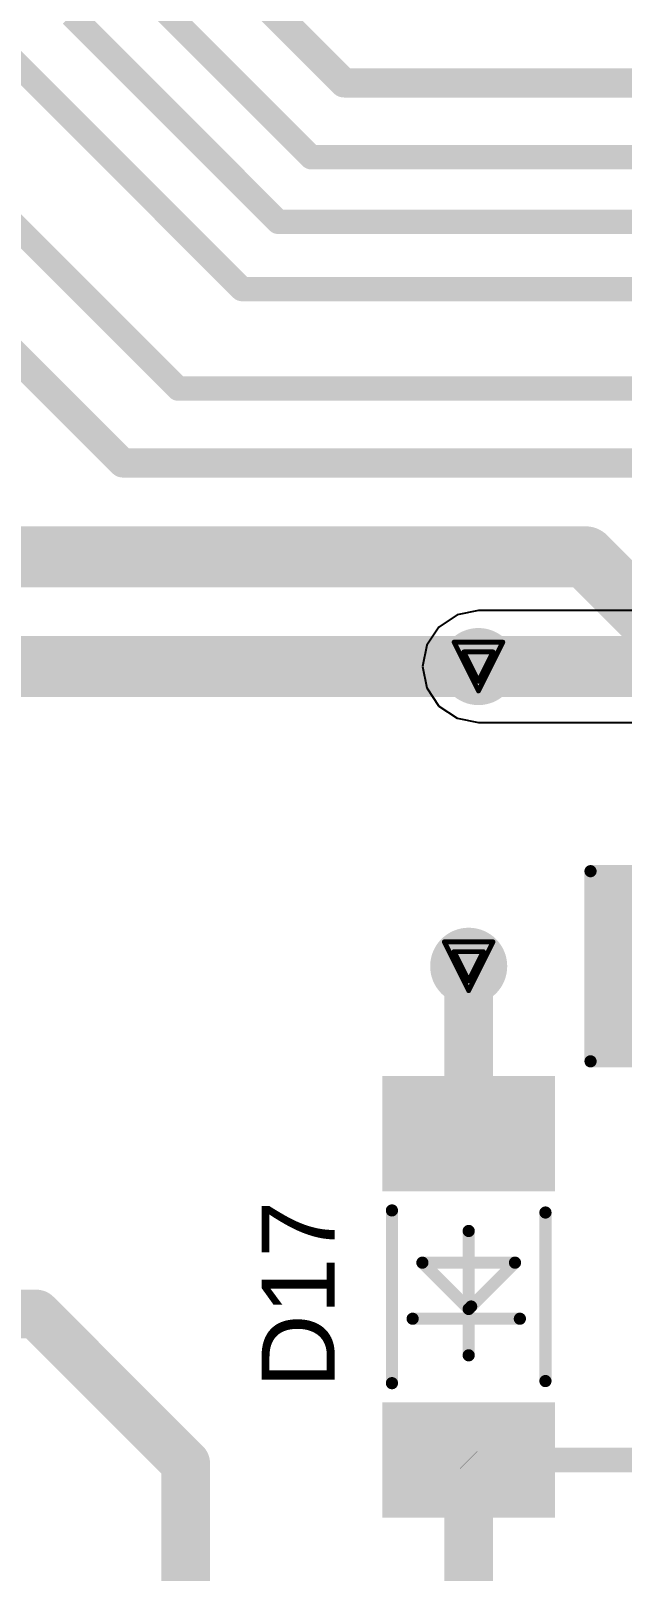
# Model space of a CAD drawing. Header units: inches. Extents: x 29 to 267, y 155 to 337.
# Drawn here: x 54.19 to 60.35, y 207.7 to 223.75 of the extents above; entities that cross this region are included whole.
import ezdxf

# ---------------------------------------------------------------- set-up
doc = ezdxf.new("R2010")
doc.units = ezdxf.units.IN
for name, color, linetype in [('Board Outline', 216, 'Continuous'), ('Bottom Layer', 5, 'Continuous'), ('Bottom Solder', 6, 'Continuous'), ('Drill Drawing', 1, 'Continuous'), ('Top Layer', 1, 'Continuous'), ('Top Overlay', 2, 'Continuous'), ('Top Paste', 8, 'Continuous'), ('Top Solder', 216, 'Continuous'), ('Via Holes', 16, 'Continuous')]:
    doc.layers.add(name, color=color, linetype=linetype)
doc.styles.add('Arial', font='', dxfattribs={"height": 0.2})
doc.styles.get('Arial').set_extended_font_data('Arial')

# ---------------------------------------------------------------- blocks, each defined once
blk = doc.blocks.new('R___1206_21')
at = {"layer": 'Top Layer'}
for points in [[(-2.032, 0.889), (-0.508, 0.889), (-0.508, -0.889), (-2.032, -0.889)], [(0.508, 0.889), (2.032, 0.889), (2.032, -0.889), (0.508, -0.889)]]:
    blk.add_hatch(color=1, dxfattribs=at).paths.add_polyline_path(points)
at = {"layer": 'Top Paste'}
for points in [[(-2.032, 0.889), (-0.508, 0.889), (-0.508, -0.889), (-2.032, -0.889)], [(0.508, 0.889), (2.032, 0.889), (2.032, -0.889), (0.508, -0.889)]]:
    blk.add_hatch(color=8, dxfattribs=at).paths.add_polyline_path(points)
at = {"layer": 'Top Solder'}
for points in [[(-2.1336, 0.9905999999999999), (-0.4064, 0.9905999999999999), (-0.4064, -0.9905999999999999), (-2.1336, -0.9905999999999999)], [(0.4064, 0.9905999999999999), (2.1336, 0.9905999999999999), (2.1336, -0.9905999999999999), (0.4064, -0.9905999999999999)]]:
    blk.add_hatch(color=216, dxfattribs=at).paths.add_polyline_path(points)
at = {"layer": 'Top Overlay', "const_width": 0.127}
for points in [[(-2.1336, 0.9905999999999999), (-2.1336, -0.9905999999999999)], [(2.1336, 0.9905999999999999), (-2.1336, 0.9905999999999999)], [(2.1336, 0.9905999999999999), (2.1336, -0.9905999999999999)], [(2.1336, -0.9905999999999999), (-2.1336, -0.9905999999999999)]]:
    blk.add_lwpolyline(points, dxfattribs=at)
at = {"layer": 'Top Overlay', "const_width": 0.0635}
for points in [[(-2.16535, 0.9905999999999999, 1), (-2.10185, 0.9905999999999999, 1)], [(-2.16535, 0.9905999999999999, 1), (-2.10185, 0.9905999999999999, 1)], [(2.10185, 0.9905999999999999, 1), (2.16535, 0.9905999999999999, 1)], [(2.10185, 0.9905999999999999, 1), (2.16535, 0.9905999999999999, 1)], [(-2.16535, -0.9905999999999999, 1), (-2.10185, -0.9905999999999999, 1)], [(-2.16535, -0.9905999999999999, 1), (-2.10185, -0.9905999999999999, 1)], [(2.10185, -0.9905999999999999, 1), (2.16535, -0.9905999999999999, 1)], [(2.10185, -0.9905999999999999, 1), (2.16535, -0.9905999999999999, 1)]]:
    blk.add_lwpolyline(points, format="xyb", close=True, dxfattribs=at)
blk = doc.blocks.new('LL_34_74')
at = {"layer": 'Top Layer'}
for points in [[(-1.1500231, -0.8499983), (-2.2500209, -0.8499983), (-2.2500209, 0.8499983), (-1.1500231, 0.8499983)], [(2.2500209, -0.8499983), (1.1500231, -0.8499983), (1.1500231, 0.8499983), (2.2500209, 0.8499983)]]:
    blk.add_hatch(color=1, dxfattribs=at).paths.add_polyline_path(points)
at = {"layer": 'Top Paste'}
for points in [[(-1.1500231, -0.8499983), (-2.2500209, -0.8499983), (-2.2500209, 0.8499983), (-1.1500231, 0.8499983)], [(2.2500209, -0.8499983), (1.1500231, -0.8499983), (1.1500231, 0.8499983), (2.2500209, 0.8499983)]]:
    blk.add_hatch(color=8, dxfattribs=at).paths.add_polyline_path(points)
at = {"layer": 'Top Solder'}
for points in [[(-1.0992231, -0.9007983), (-2.3008209, -0.9007983), (-2.3008209, 0.9007983), (-1.0992231, 0.9007983)], [(2.3008209, -0.9007983), (1.0992231, -0.9007983), (1.0992231, 0.9007983), (2.3008209, 0.9007983)]]:
    blk.add_hatch(color=216, dxfattribs=at).paths.add_polyline_path(points)
at = {"layer": 'Top Overlay', "const_width": 0.127}
for points in [[(-0.8999982, 0.7999984), (0.8999982, 0.7999984)], [(-0.2286, 0.5841999999999999), (-0.2286, -0.5334)], [(0.3556, 0.4826), (-0.127, 0)], [(0.3556, 0.4826), (0.3556, -0.4826)], [(-0.6096, 0), (0.6858, 0)], [(-0.1016, -0.0254), (0.3556, -0.4826)], [(-0.8781033999999999, -0.7999984), (0.8781033999999999, -0.7999984)]]:
    blk.add_lwpolyline(points, dxfattribs=at)
at = {"layer": 'Top Overlay', "const_width": 0.0635}
for points in [[(-0.9317481999999999, 0.7999984, 1), (-0.8682481999999999, 0.7999984, 1)], [(0.8682481999999999, 0.7999984, 1), (0.9317481999999999, 0.7999984, 1)], [(-0.26035, 0.5841999999999999, 1), (-0.19685, 0.5841999999999999, 1)], [(0.32385, 0.4826, 1), (0.38735, 0.4826, 1)], [(0.32385, 0.4826, 1), (0.38735, 0.4826, 1)], [(-0.64135, 0, 1), (-0.57785, 0, 1)], [(-0.15875, 0, 1), (-0.09525, 0, 1)], [(-0.13335, -0.0254, 1), (-0.06985, -0.0254, 1)], [(0.6540499999999999, 0, 1), (0.71755, 0, 1)], [(-0.26035, -0.5334, 1), (-0.19685, -0.5334, 1)], [(0.32385, -0.4826, 1), (0.38735, -0.4826, 1)], [(0.32385, -0.4826, 1), (0.38735, -0.4826, 1)], [(-0.9098533999999999, -0.7999984, 1), (-0.8463534, -0.7999984, 1)], [(0.8463534, -0.7999984, 1), (0.9098533999999999, -0.7999984, 1)]]:
    blk.add_lwpolyline(points, format="xyb", close=True, dxfattribs=at)

msp = doc.modelspace()

# ---------------------------------------------------------------- hatches: boundary and pattern name
at = {"layer": 'Bottom Layer'}
h = msp.add_hatch(color=5, dxfattribs=at)
edge = h.paths.add_edge_path()
edge.add_arc((58.8518, 217.13029472), 0.2999994, 0, 360)
h = msp.add_hatch(color=5, dxfattribs=at)
edge = h.paths.add_edge_path()
edge.add_arc((58.7502, 214.00765682), 0.2999994, 0, 360)
at = {"layer": 'Bottom Solder'}
h = msp.add_hatch(color=6, dxfattribs=at)
edge = h.paths.add_edge_path()
edge.add_arc((58.8518, 217.13029472), 0.4015993999999999, 0, 360)
h = msp.add_hatch(color=6, dxfattribs=at)
edge = h.paths.add_edge_path()
edge.add_arc((58.7502, 214.00765682), 0.4015993999999999, 0, 360)
at = {"layer": 'Top Layer'}
h = msp.add_hatch(color=1, dxfattribs=at)
edge = h.paths.add_edge_path()
edge.add_arc((58.8518, 217.13029472), 0.2999994, 0, 360)
h = msp.add_hatch(color=1, dxfattribs=at)
edge = h.paths.add_edge_path()
edge.add_arc((58.7502, 214.00765682), 0.2999994, 0, 360)
at = {"layer": 'Top Solder'}
h = msp.add_hatch(color=216, dxfattribs=at)
edge = h.paths.add_edge_path()
edge.add_arc((58.8518, 217.13029472), 0.4015993999999999, 0, 360)
h = msp.add_hatch(color=216, dxfattribs=at)
edge = h.paths.add_edge_path()
edge.add_arc((58.7502, 214.00765682), 0.4015993999999999, 0, 360)
at = {"layer": 'Via Holes'}
h = msp.add_hatch(color=7, dxfattribs=at)
edge = h.paths.add_edge_path()
edge.add_arc((58.8518, 217.13029472), 0.1499997, 0, 360)
h = msp.add_hatch(color=7, dxfattribs=at)
edge = h.paths.add_edge_path()
edge.add_arc((58.7502, 214.00765682), 0.1499997, 0, 360)

# ---------------------------------------------------------------- linework, layer by layer
at = {"layer": 'Board Outline', "const_width": 0.254}
msp.add_lwpolyline([(55.14453537999999, 191.49055174, -2.4521854228508), (125.14466462, 191.49055174)], format="xyb", dxfattribs=at)
at = {"layer": 'Bottom Layer'}
for p, q in [((58.62881085999999, 217.66863502), (58.43977135999999, 217.54232336)), ((58.8518, 217.71299104), (58.62881085999999, 217.66863502)), ((64.47789999999999, 217.71299104), (58.8518, 217.71299104)), ((58.43977135999999, 217.54232336), (58.3134597, 217.35328386)), ((58.3134597, 217.35328386), (58.26910367999999, 217.13029472)), ((58.26910367999999, 217.13029472), (58.3134597, 216.90730558)), ((58.3134597, 216.90730558), (58.43977135999999, 216.71826608)), ((58.43977135999999, 216.71826608), (58.62881085999999, 216.59195442)), ((58.62881085999999, 216.59195442), (58.8518, 216.5475984)), ((58.8518, 216.5475984), (64.47789999999999, 216.5475984))]:
    msp.add_line(p, q, dxfattribs=at)
at = {"layer": 'Bottom Layer', "const_width": 0.635}
msp.add_lwpolyline([(58.8518, 217.13029472), (64.47789999999999, 217.13029472)], dxfattribs=at)
at = {"layer": 'Bottom Layer', "const_width": 0.3175}
msp.add_lwpolyline([(58.69305, 217.13029472, 1), (59.01054999999999, 217.13029472, 1)], format="xyb", close=True, dxfattribs=at)
at = {"layer": 'Drill Drawing', "const_width": 0.0508}
for points in [[(58.59779999999999, 217.38429472), (59.1058, 217.38429472)], [(58.59779999999999, 217.38429472), (58.8518, 216.87629472)], [(58.6994, 217.28269472), (59.0042, 217.28269472)], [(58.6994, 217.28269472), (58.8518, 216.97789472)], [(58.8518, 216.87629472), (59.1058, 217.38429472)], [(58.8518, 216.97789472), (59.0042, 217.28269472)], [(58.49619999999999, 214.26165682), (59.0042, 214.26165682)], [(58.49619999999999, 214.26165682), (58.7502, 213.75365682)], [(58.7502, 213.75365682), (59.0042, 214.26165682)], [(58.59779999999999, 214.16005682), (58.90259999999999, 214.16005682)], [(58.59779999999999, 214.16005682), (58.7502, 213.85525682)], [(58.7502, 213.85525682), (58.90259999999999, 214.16005682)]]:
    msp.add_lwpolyline(points, dxfattribs=at)
at = {"layer": 'Drill Drawing', "const_width": 0.0254}
for points in [[(58.5851, 217.38429472, 1), (58.6105, 217.38429472, 1)], [(58.5851, 217.38429472, 1), (58.6105, 217.38429472, 1)], [(58.6867, 217.28269472, 1), (58.7121, 217.28269472, 1)], [(58.6867, 217.28269472, 1), (58.7121, 217.28269472, 1)], [(58.99149999999999, 217.28269472, 1), (59.0169, 217.28269472, 1)], [(58.99149999999999, 217.28269472, 1), (59.0169, 217.28269472, 1)], [(59.09309999999999, 217.38429472, 1), (59.1185, 217.38429472, 1)], [(59.09309999999999, 217.38429472, 1), (59.1185, 217.38429472, 1)], [(58.83909999999999, 216.97789472, 1), (58.86449999999999, 216.97789472, 1)], [(58.83909999999999, 216.97789472, 1), (58.86449999999999, 216.97789472, 1)], [(58.83909999999999, 216.87629472, 1), (58.86449999999999, 216.87629472, 1)], [(58.83909999999999, 216.87629472, 1), (58.86449999999999, 216.87629472, 1)], [(58.4835, 214.26165682, 1), (58.5089, 214.26165682, 1)], [(58.4835, 214.26165682, 1), (58.5089, 214.26165682, 1)], [(58.99149999999999, 214.26165682, 1), (59.0169, 214.26165682, 1)], [(58.99149999999999, 214.26165682, 1), (59.0169, 214.26165682, 1)], [(58.5851, 214.16005682, 1), (58.6105, 214.16005682, 1)], [(58.5851, 214.16005682, 1), (58.6105, 214.16005682, 1)], [(58.88989999999999, 214.16005682, 1), (58.9153, 214.16005682, 1)], [(58.88989999999999, 214.16005682, 1), (58.9153, 214.16005682, 1)], [(58.7375, 213.85525682, 1), (58.76289999999999, 213.85525682, 1)], [(58.7375, 213.85525682, 1), (58.76289999999999, 213.85525682, 1)], [(58.7375, 213.75365682, 1), (58.76289999999999, 213.75365682, 1)], [(58.7375, 213.75365682, 1), (58.76289999999999, 213.75365682, 1)]]:
    msp.add_lwpolyline(points, format="xyb", close=True, dxfattribs=at)
at = {"layer": 'Top Layer'}
for points, const_width in [([(56.33446188, 224.32844644), (57.45122368, 223.21168464)], 0.3048), ([(55.38622399999999, 224.15992252), (57.10916187999999, 222.43698464)], 0.254), ([(54.60999999999999, 223.91902892), (56.76514428, 221.76388464)], 0.254), ([(53.86069999999999, 223.58934708), (56.38643028, 221.0636168)], 0.254), ([(57.45122368, 223.21168464), (78.4098, 223.21168464)], 0.3048), ([(52.959, 222.7899532), (55.722774, 220.0261792)], 0.254), ([(52.10343656, 222.29387596), (55.14518308, 219.25212944)], 0.3048), ([(57.10916187999999, 222.43698464), (77.4319, 222.43698464)], 0.254), ([(56.76514428, 221.76388464), (76.28551164, 221.76388464)], 0.254), ([(56.38643028, 221.0636168), (75.96046784, 221.0636168)], 0.254), ([(55.722774, 220.0261792), (67.17199925999999, 220.0261792)], 0.254), ([(55.14518308, 219.25212944), (62.66612816, 219.25212944)], 0.3048), ([(52.46963344, 218.27372144), (59.96905964, 218.27372144)], 0.635), ([(59.96905964, 218.27372144), (60.88379999999999, 217.35898108)], 0.635), ([(50.36331812, 217.13029472), (58.8518, 217.13029472)], 0.635), ([(58.7502, 212.26385792), (58.7502, 214.00765682)], 0.508), ([(48.67390824, 210.384136), (54.242843, 210.384136)], 0.508), ([(54.242843, 210.384136), (55.80047768, 208.82650132)], 0.508), ([(55.80047768, 201.83456204), (55.80047768, 208.82650132)], 0.508), ([(58.7502, 202.44231292), (58.7502, 208.86381392)], 0.508), ([(58.7502, 208.86381392), (58.75039811999999, 208.8636158)], 0.254), ([(58.75039811999999, 208.8636158), (61.20379936, 208.8636158)], 0.254)]:
    msp.add_lwpolyline(points, dxfattribs=dict(at, const_width=const_width))
for points, const_width in [([(57.37502367999999, 223.21168464, 1), (57.52742368, 223.21168464, 1)], 0.1524), ([(57.37502367999999, 223.21168464, 1), (57.52742368, 223.21168464, 1)], 0.1524), ([(57.04566188, 222.43698464, 1), (57.17266188, 222.43698464, 1)], 0.127), ([(57.04566188, 222.43698464, 1), (57.17266188, 222.43698464, 1)], 0.127), ([(56.70164428, 221.76388464, 1), (56.82864428, 221.76388464, 1)], 0.127), ([(56.70164428, 221.76388464, 1), (56.82864428, 221.76388464, 1)], 0.127), ([(56.32293028, 221.0636168, 1), (56.44993028, 221.0636168, 1)], 0.127), ([(56.32293028, 221.0636168, 1), (56.44993028, 221.0636168, 1)], 0.127), ([(55.659274, 220.0261792, 1), (55.786274, 220.0261792, 1)], 0.127), ([(55.659274, 220.0261792, 1), (55.786274, 220.0261792, 1)], 0.127), ([(55.06898308, 219.25212944, 1), (55.22138308, 219.25212944, 1)], 0.1524), ([(55.06898308, 219.25212944, 1), (55.22138308, 219.25212944, 1)], 0.1524), ([(59.81030963999999, 218.27372144, 1), (60.12780964, 218.27372144, 1)], 0.3175), ([(59.81030963999999, 218.27372144, 1), (60.12780964, 218.27372144, 1)], 0.3175), ([(58.69305, 217.13029472, 1), (59.01054999999999, 217.13029472, 1)], 0.3175), ([(58.62319999999999, 214.00765682, 1), (58.87719999999999, 214.00765682, 1)], 0.254), ([(58.62319999999999, 212.26385792, 1), (58.87719999999999, 212.26385792, 1)], 0.254), ([(54.115843, 210.384136, 1), (54.369843, 210.384136, 1)], 0.254), ([(54.115843, 210.384136, 1), (54.369843, 210.384136, 1)], 0.254), ([(55.67347768, 208.82650132, 1), (55.92747768, 208.82650132, 1)], 0.254), ([(55.67347768, 208.82650132, 1), (55.92747768, 208.82650132, 1)], 0.254), ([(58.62319999999999, 208.86381392, 1), (58.87719999999999, 208.86381392, 1)], 0.254), ([(58.6867, 208.86381392, 1), (58.8137, 208.86381392, 1)], 0.127), ([(58.68689812, 208.8636158, 1), (58.81389811999999, 208.8636158, 1)], 0.127), ([(58.68689812, 208.8636158, 1), (58.81389811999999, 208.8636158, 1)], 0.127)]:
    msp.add_lwpolyline(points, format="xyb", close=True, dxfattribs=dict(at, const_width=const_width))

# ---------------------------------------------------------------- block references
for name, p, rotation in [('R___1206_21', (62.1538, 214.00765682), 180), ('LL_34_74', (58.7502, 210.56383592), 90)]:
    msp.add_blockref(name, p, dxfattribs=dict(rotation=rotation))

# ---------------------------------------------------------------- texts
at = {"layer": 'Top Overlay', "style": 'Arial'}
msp.add_text('D17', height=0.7619999999999999, rotation=90, dxfattribs=at).set_placement((57.35307554, 209.6116458))

doc.saveas('drawing.dxf')
